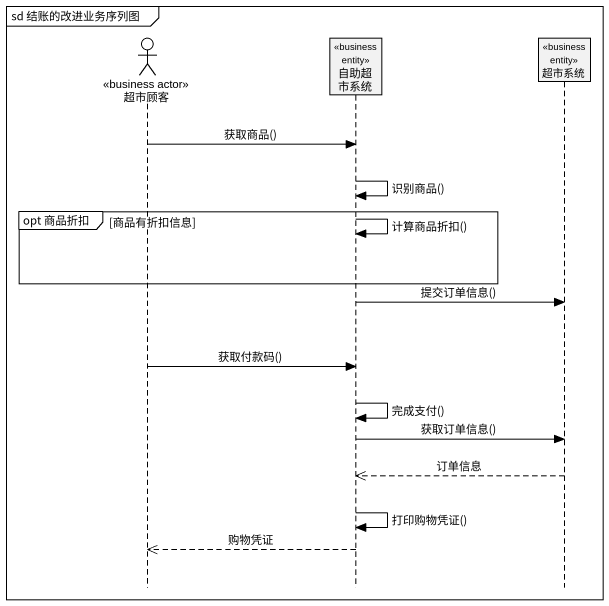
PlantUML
@startuml
mainframe sd 结账的改进业务序列图
hide footbox
actor 超市顾客 <<business actor>>
participant 自助超市系统 <<business entity>>
participant 超市系统 <<business entity>>

超市顾客 -> 自助超市系统 : 获取商品()
自助超市系统 -> 自助超市系统 : 识别商品()
group opt 商品折扣 [商品有折扣信息]
  自助超市系统 -> 自助超市系统 : 计算商品折扣()
end
自助超市系统 -> 超市系统 : 提交订单信息()
超市顾客 -> 自助超市系统 : 获取付款码()
自助超市系统 -> 自助超市系统 : 完成支付()
自助超市系统 -> 超市系统 : 获取订单信息()
超市系统 -->> 自助超市系统 : 订单信息
自助超市系统 -> 自助超市系统 : 打印购物凭证()
自助超市系统 -->> 超市顾客 : 购物凭证
@enduml
